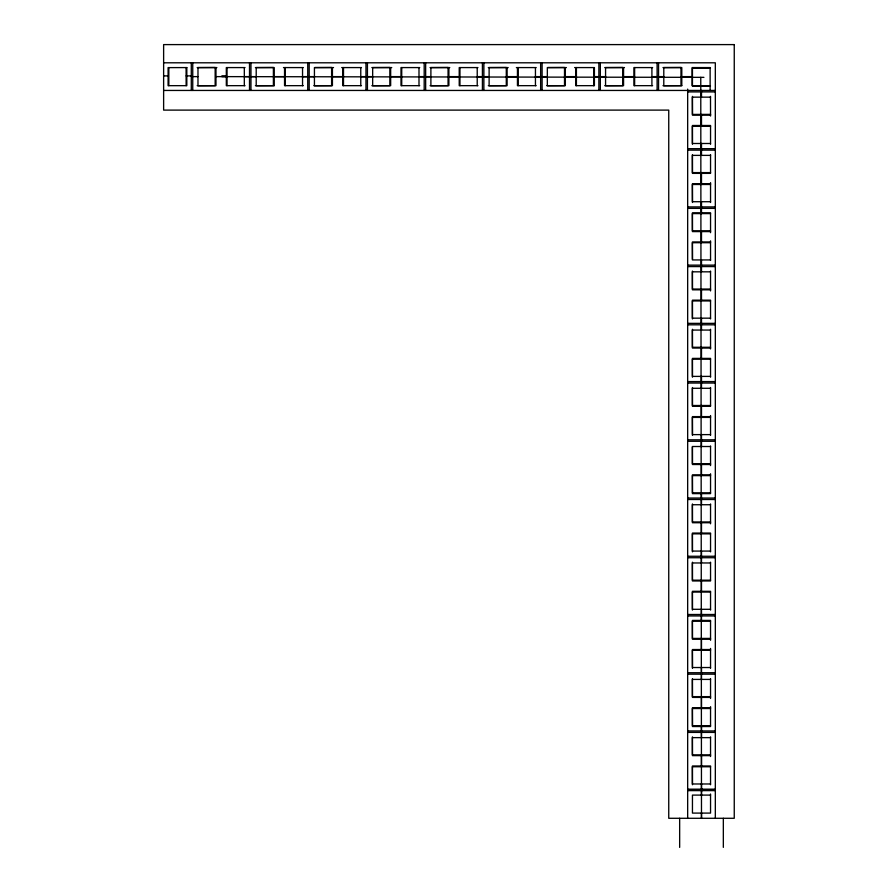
<?xml version="1.0" encoding="UTF-8"?>
<svg xmlns="http://www.w3.org/2000/svg" width="892" height="892" viewBox="0 0 892 892"><rect width="100%" height="100%" fill="white"/><g stroke="black" fill="none" stroke-linecap="round" stroke-linejoin="round"><path stroke-width="1.34" d="M197.165 67.58L215.162 67.469L215.162 85.665L197.165 85.665M255.391 67.58L273.387 67.469L273.387 85.665L255.391 85.665M314.999 67.569L331.612 67.469L331.612 85.665L313.895 85.665M371.841 67.58L389.837 67.469L389.837 85.665L371.841 85.665M430.067 67.58L448.063 67.469L448.063 85.665L430.067 85.665M488.292 67.58L506.288 67.469L506.288 85.665L488.292 85.665M547.9 67.569L564.513 67.469L564.513 85.665L546.796 85.665M604.743 67.58L622.739 67.469L622.739 85.665L604.743 85.665M662.979 67.58L680.975 67.469L680.975 85.665L662.979 85.665M701.491 789.922L715.328 789.899L687.665 789.899M163.626 62.797L715.328 62.797L715.328 818.287M216.879 67.58L197.979 67.58L197.979 85.777L215.975 85.665L215.975 67.58M245.044 67.58L226.323 67.58L226.323 85.665L245.044 85.665M283.466 67.58L303.269 67.58M333.519 67.58L314.43 67.58L314.43 85.777L332.426 85.665L332.426 67.58M341.692 67.58L361.494 67.58M391.744 67.58L372.666 67.58L372.666 85.777L390.663 85.665L390.663 67.58M419.719 67.58L400.999 67.58L400.999 85.665L419.719 85.665M449.78 67.58L430.892 67.58L430.892 85.777L448.888 85.665L448.888 67.58M477.956 67.58L459.224 67.58L459.224 85.665L477.956 85.665M508.195 67.58L489.117 67.58L489.117 85.777L507.113 85.665L507.113 67.58M516.368 67.58L536.181 67.58M566.42 67.58L547.342 67.58L547.342 85.777L565.338 85.665L565.338 67.58M574.593 67.58L594.407 67.58L594.407 85.665L575.686 85.665L575.686 67.58M624.456 67.58L605.568 67.58L605.568 85.777L623.564 85.665L623.564 67.58M652.632 67.58L633.911 67.58L633.911 85.665L652.632 85.665M710.489 68.071L692.448 68.071L692.448 86.033L710.489 86.033M163.626 75.898L168.097 75.898M186.138 75.898L191.289 75.898M221.852 75.898L226.323 75.898M191.289 76.623L197.979 76.623M215.975 76.623L226.323 76.623M244.319 76.623L256.205 76.623M274.201 76.623L284.548 76.623M302.544 76.623L314.43 76.623M332.426 76.623L342.773 76.623M360.769 76.623L372.666 76.623M390.663 76.623L400.999 76.623M418.995 76.623L430.892 76.623M448.888 76.623L459.224 76.623M477.22 76.623L489.117 76.623M507.113 76.623L517.449 76.623M535.445 76.623L547.342 76.623M565.338 76.623L575.686 76.623M593.682 76.623L605.568 76.623M623.564 76.623L633.911 76.623M651.907 76.623L663.793 76.623M681.789 76.623L692.136 76.623M703.922 77.348L221.852 76.623M303.269 85.665L284.548 85.665L284.548 67.58M361.494 85.665L342.773 85.665L342.773 67.58M536.181 85.665L517.449 85.665L517.449 67.58M710.132 85.665L692.136 85.665L692.136 67.58L710.132 67.58L710.132 90.449M163.626 90.449L715.328 90.449M687.665 91.909L715.328 91.909M710.545 97.15L692.348 97.15L692.448 115.146L710.545 115.146M710.589 114.377L692.448 114.421L692.448 96.381M710.545 126.263L692.348 126.263L692.448 144.259M710.545 143.489L692.404 143.489L692.448 125.493L710.545 125.493L710.545 144.259M687.665 148.685L715.328 148.685M687.665 150.135L715.328 150.135M710.545 155.375L692.348 155.375L692.448 173.371L710.545 173.371L710.545 154.606M710.545 172.602L692.404 172.602L692.448 154.606M710.545 183.719L692.448 183.719L692.448 201.715L710.545 201.715M710.545 184.488L692.348 184.488L692.448 202.484M687.665 206.911L715.328 206.911M687.665 208.36L715.328 208.36M710.545 213.601L692.348 213.601L692.448 231.597L710.545 231.597M710.545 230.827L692.404 230.827L692.448 212.831L710.545 212.831L710.545 232.678M710.545 241.944L692.448 241.944L692.448 259.94L710.545 259.94M710.545 242.713L692.348 242.713L692.448 259.327M687.665 265.136L715.328 265.136M687.665 266.585L715.328 266.585M710.545 271.826L692.348 271.826L692.448 289.822L710.545 289.822M710.545 289.053L692.404 289.053L692.448 271.056M710.545 300.938L692.348 300.938L692.448 318.935M710.545 318.165L692.404 318.165L692.448 300.169L710.545 300.169L710.545 318.935M687.665 323.361L715.328 323.361M687.665 324.811L715.328 324.811M710.545 330.062L692.348 330.062L692.448 348.058L710.545 348.058M710.545 347.278L692.404 347.278L692.448 329.282M710.545 359.175L692.348 359.175L692.448 377.171M710.545 376.391L692.404 376.391L692.448 358.394L710.545 358.394L710.545 377.171M687.665 381.586L715.328 381.586M687.665 383.047L715.328 383.047M710.545 388.288L692.348 388.288L692.448 406.284L710.545 406.284L710.545 387.507M710.545 405.503L692.404 405.503L692.448 387.507M710.545 416.62L692.448 416.62L692.448 434.616L710.545 434.616M710.545 417.4L692.348 417.4L692.448 435.396M687.665 439.812L715.328 439.812M687.665 441.272L715.328 441.272M710.545 446.513L692.348 446.513L692.448 464.509L710.545 464.509M710.545 463.728L692.404 463.728L692.448 447.115M710.545 474.845L692.448 474.845L692.448 492.841L710.545 492.841M710.545 475.626L692.348 475.626L692.448 493.622L710.545 493.622L710.545 473.763M687.665 498.037L715.328 498.037M687.665 499.498L715.328 499.498M710.545 504.738L692.348 504.738L692.448 522.734L710.545 522.734M710.545 521.954L692.404 521.954L692.448 503.958M710.545 533.851L692.348 533.851L692.448 551.847M710.545 551.078L692.404 551.078L692.448 533.07L710.545 533.07L710.545 551.847M687.665 556.262L715.328 556.262M687.665 557.723L715.328 557.723M710.545 562.963L692.348 562.963L692.448 580.96L710.545 580.96L710.545 562.194M710.545 580.19L692.404 580.19L692.448 562.194M710.545 592.076L692.348 592.076L692.448 610.072M710.545 609.303L692.404 609.303L692.448 591.307L710.545 591.307L710.545 610.072M687.665 614.499L715.328 614.499M687.665 615.948L715.328 615.948M710.545 621.189L692.348 621.189L692.448 639.185L710.545 639.185M710.545 638.416L692.404 638.416L692.448 620.419L710.545 620.419L710.545 640.266M710.545 649.532L692.448 649.532L692.448 667.528L710.545 667.528M710.545 650.301L692.348 650.301L692.448 668.298M687.665 672.724L715.328 672.724M687.665 674.174L715.328 674.174M710.545 679.414L692.348 679.414L692.448 697.41L710.545 697.41M710.545 696.641L692.404 696.641L692.448 678.645M710.545 707.757L692.448 707.757L692.448 725.753L710.545 725.753M710.545 708.527L692.348 708.527L692.448 726.523L710.545 726.523L710.545 706.676M687.665 730.949L715.328 730.949M687.665 732.399L715.328 732.399M710.545 737.639L692.348 737.639L692.448 755.636L710.545 755.636M710.545 754.866L692.404 754.866L692.448 736.87M710.545 766.752L692.348 766.752L692.448 784.748M710.545 783.979L692.404 783.979L692.448 765.983L710.545 765.983L710.545 784.748M687.665 789.175L715.328 789.175M687.665 790.624L715.328 790.624M710.545 795.095L692.448 795.095L692.448 813.091L710.545 813.091L710.545 794.014M695.582 789.911L692.448 789.922M723.334 818.287L723.334 847.378M710.489 96.381L710.545 116.038M710.545 182.637L710.545 202.484M710.545 240.862L710.545 260.431M710.545 271.056L710.545 290.915M710.545 329.282L710.545 348.95M710.545 415.538L710.545 435.396M710.545 446.011L710.545 465.591M710.545 503.958L710.545 523.816M710.545 648.451L710.545 668.298M710.545 678.645L710.545 698.492M710.545 736.87L710.545 756.539M702.227 789.175L702.227 790.624M701.491 90.449L701.491 97.15M701.491 115.146L701.491 125.493M701.491 143.489L701.491 155.375M701.491 173.371L701.491 183.719M701.491 201.715L701.491 213.601M701.491 231.597L701.491 241.944M701.491 259.94L701.491 271.826M701.491 289.822L701.491 300.169M701.491 318.165L701.491 330.062M701.491 348.058L701.491 358.394M701.491 376.391L701.491 388.288M701.491 406.284L701.491 416.62M701.491 434.616L701.491 446.513M701.491 464.509L701.491 474.845M701.491 492.841L701.491 504.738M701.491 522.734L701.491 533.07M701.491 551.078L701.491 562.963M701.491 580.96L701.491 591.307M701.491 609.303L701.491 621.189M701.491 639.185L701.491 649.532M701.491 667.528L701.491 679.414M701.491 697.41L701.491 707.757M701.491 725.753L701.491 737.639M701.491 755.636L701.491 765.983M701.491 783.979L701.491 795.095M701.491 813.091L701.491 818.287L700.766 77.348M687.665 89.1L687.665 818.287M679.659 818.287L679.659 847.4M658.552 62.797L658.552 90.449M657.103 62.797L657.103 90.449M651.907 67.58L651.907 85.71M634.636 67.536L634.636 85.665M600.327 62.797L600.327 90.449M598.866 62.797L598.866 90.449M593.682 67.58L593.682 85.71M576.41 67.536L576.41 85.665M542.102 62.797L542.102 90.449M540.641 62.797L540.641 90.449M535.445 67.58L535.445 85.71M518.185 67.536L518.185 85.665M483.877 62.797L483.877 90.449M482.416 62.797L482.416 90.449M477.22 67.58L477.22 85.71M459.96 67.536L459.96 85.665M425.651 62.797L425.651 90.449M424.191 62.797L424.191 90.449M418.995 67.58L418.995 85.71M401.723 67.536L401.723 85.665M367.426 62.797L367.426 90.449M365.965 62.797L365.965 90.449M360.769 67.58L360.769 85.71M343.498 67.536L343.498 85.665M309.19 62.797L309.19 90.449M307.74 62.797L307.74 90.449M302.544 67.58L302.544 85.71M285.273 67.536L285.273 85.665M250.964 62.797L250.964 90.449M249.515 62.797L249.515 90.449M244.319 67.58L244.319 85.71M227.047 67.536L227.047 85.665M192.739 62.797L192.739 90.449M191.289 62.797L191.289 90.449M186.094 67.536L186.138 85.665M168.822 67.536L168.822 85.665M274.201 85.665L256.205 85.777L256.205 67.58L274.201 67.58L274.201 85.665M681.789 85.665L663.793 85.777L663.793 67.58L681.789 67.58L681.789 85.665M734.25 44.6L163.626 44.6L163.626 110.106L668.744 110.106L668.744 818.287L734.25 818.287L734.25 44.6M186.818 67.58L168.097 67.625L168.097 85.665L186.818 85.665L186.818 67.58"/></g></svg>
